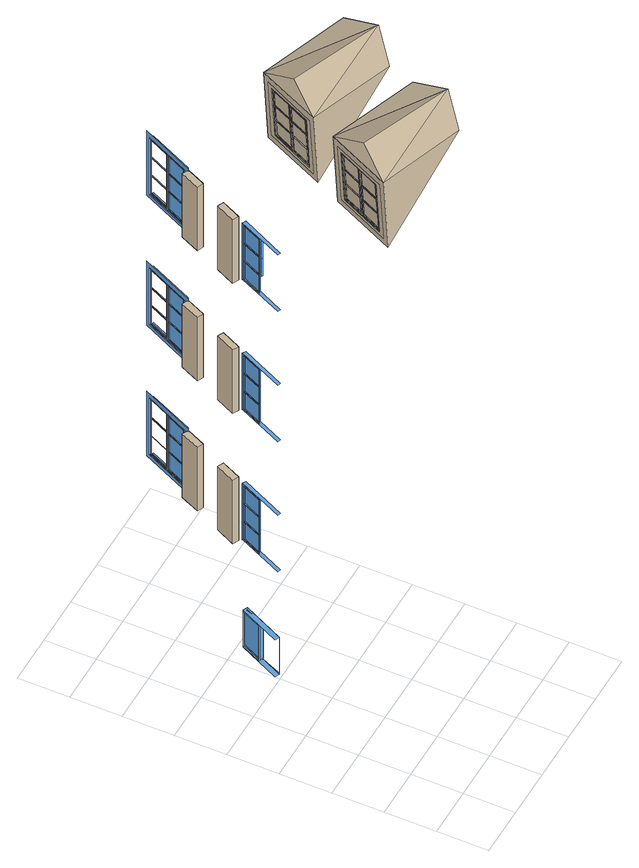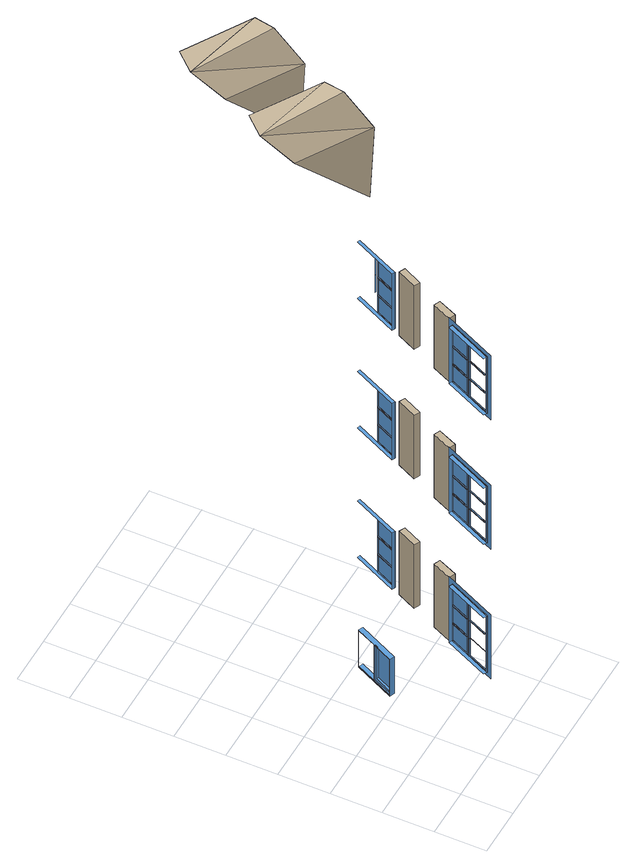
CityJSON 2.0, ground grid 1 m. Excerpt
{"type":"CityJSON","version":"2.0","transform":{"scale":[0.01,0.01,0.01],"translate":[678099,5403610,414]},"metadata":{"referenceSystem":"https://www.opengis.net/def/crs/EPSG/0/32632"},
"CityObjects":{
"building1":{"type":"Building","attributes":{"measuredHeight":18.85},"children":["building1-1","building1-2","building1-3","building1-4","building1-5","building1-6","building1-7","building1-8"],"geometry":[{"type":"MultiSurface","lod":"3","boundaries":[[[0,1,2,3]],[[4,5,6,7]],[[8,9,10,11]],[[12,13,14,15]],[[16,17,18,19]],[[20,21,22,23]],[[24,25,26,27]],[[28,29,30,31]],[[32,33,34,35]],[[36,37,38,39]],[[40,41,42,43]],[[44,45,46,47]],[[48,49,50,51]],[[52,53,54,55]],[[56,57,58,59]],[[60,61,62,63]],[[64,65,66,67]],[[68,69,70,71]],[[72,73,74,75]],[[76,77,78,79]],[[80,50,49,81]],[[82,46,45,83]],[[84,42,41,85]],[[86,62,61,87]],[[88,58,57,89]],[[90,54,53,91]],[[92,74,73,93]],[[94,70,69,95]],[[96,66,65,97]],[[98,99,100,101]],[[102,103,104,105]],[[106,107,108,109]],[[110,111,112,113]],[[114,115,116,117]],[[111,110,115,114]],[[100,99,104,103],[118,115,110,119,120,111,114,121]],[[122,123,124,125],[47,126,127,44],[128,129,40,43],[130,131,48,51]],[[132,133,134,135],[59,136,137,56],[138,139,52,55],[140,141,60,63]],[[142,143,144,145],[71,146,147,68],[148,149,64,67],[150,151,72,75]],[[47,46,152,126]],[[51,50,153,130]],[[129,154,41,40]],[[127,155,45,44]],[[43,42,156,128]],[[131,157,49,48]],[[59,58,158,136]],[[63,62,159,140]],[[139,160,53,52]],[[137,161,57,56]],[[55,54,162,138]],[[141,163,61,60]],[[71,70,164,146]],[[75,74,165,150]],[[149,166,65,64]],[[147,167,69,68]],[[67,66,168,148]],[[151,169,73,72]],[[152,46,45,155]],[[154,156,42,41]],[[157,153,50,49]],[[158,58,57,161]],[[160,162,54,53]],[[163,159,62,61]],[[164,70,69,167]],[[166,168,66,65]],[[169,165,74,73]],[[15,14,170,171]],[[172,173,13,12]],[[81,49,157,174]],[[85,41,154,175]],[[83,45,155,176]],[[87,61,163,177]],[[91,53,160,178]],[[89,57,161,179]],[[93,73,169,180]],[[97,65,166,181]],[[95,69,167,182]],[[183,153,50,80]],[[184,152,46,82]],[[185,156,42,84]],[[186,159,62,86]],[[187,158,58,88]],[[188,162,54,90]],[[189,165,74,92]],[[190,164,70,94]],[[191,168,66,96]],[[173,170,14,13],[107,192,193,108]],[[108,107,192,193]],[[109,108,193,194]],[[106,195,192,107]],[[196,194,109,106,195,197,117,116]],[[116,115,118,196]],[[197,121,114,117]],[[126,152,155,127]],[[128,156,154,129]],[[130,153,157,131]],[[136,158,161,137]],[[138,162,160,139]],[[140,159,163,141]],[[146,164,167,147]],[[148,168,166,149]],[[150,165,169,151]],[[174,157,153,183]],[[176,155,152,184]],[[175,154,156,185]],[[177,163,159,186]],[[179,161,158,187]],[[178,160,162,188]],[[180,169,165,189]],[[182,167,164,190]],[[181,166,168,191]],[[171,170,173,172]],[[198,17,22,199]],[[200,25,30,201]],[[202,33,38,203]],[[195,194,193,192]],[[99,98,105,104]],[[23,22,17,16]],[[31,30,25,24]],[[39,38,33,32]],[[196,118,121,197,195,194]],[[204,205,206,207]],[[208,209,210,211]],[[212,213,214,215]],[[216,206,205,217]],[[218,210,209,219]],[[220,214,213,221]],[[222,223,224,225]],[[226,227,228,229]],[[230,231,232,233]],[[234,235,236,237]],[[238,239,240,241]],[[242,243,244,245]],[[246,247,248,249]],[[250,251,252,253]],[[254,255,256,257]],[[258,228,227,259]],[[260,232,231,261]],[[262,224,223,263]],[[264,240,239,265]],[[266,244,243,267]],[[268,236,235,269]],[[270,252,251,271]],[[272,256,255,273]],[[274,248,247,275]],[[276,277,278,279],[225,280,281,222],[282,283,230,233],[284,285,226,229]],[[286,287,288,289],[237,290,291,234],[292,293,242,245],[294,295,238,241]],[[296,297,298,299],[249,300,301,246],[302,303,254,257],[304,305,250,253]],[[229,228,306,284]],[[225,224,307,280]],[[283,308,231,230]],[[233,232,309,282]],[[281,310,223,222]],[[285,311,227,226]],[[241,240,312,294]],[[237,236,313,290]],[[293,314,243,242]],[[245,244,315,292]],[[291,316,235,234]],[[295,317,239,238]],[[253,252,318,304]],[[249,248,319,300]],[[303,320,255,254]],[[257,256,321,302]],[[301,322,247,246]],[[305,323,251,250]],[[307,224,223,310]],[[308,309,232,231]],[[311,306,228,227]],[[313,236,235,316]],[[314,315,244,243]],[[317,312,240,239]],[[319,248,247,322]],[[320,321,256,255]],[[323,318,252,251]],[[324,306,228,258]],[[261,231,308,325]],[[326,307,224,262]],[[327,309,232,260]],[[263,223,310,328]],[[259,227,311,329]],[[330,312,240,264]],[[267,243,314,331]],[[332,313,236,268]],[[333,315,244,266]],[[269,235,316,334]],[[265,239,317,335]],[[336,318,252,270]],[[273,255,320,337]],[[338,319,248,274]],[[339,321,256,272]],[[275,247,322,340]],[[271,251,323,341]],[[282,309,308,283]],[[284,306,311,285]],[[280,307,310,281]],[[292,315,314,293]],[[294,312,317,295]],[[290,313,316,291]],[[302,321,320,303]],[[304,318,323,305]],[[300,319,322,301]],[[329,311,306,324]],[[328,310,307,326]],[[325,308,309,327]],[[335,317,312,330]],[[334,316,313,332]],[[331,314,315,333]],[[341,323,318,336]],[[340,322,319,338]],[[337,320,321,339]],[[342,343,344,345],[346,204,207,347]],[[348,349,350,351],[352,208,211,353]],[[354,355,356,357],[358,212,215,359]],[[346,360,205,204]],[[352,361,209,208]],[[358,362,213,212]],[[207,206,363,347]],[[211,210,364,353]],[[215,214,365,359]],[[360,363,206,205],[366,367,368,369],[278,277,276,279]],[[361,364,210,209],[370,371,372,373],[288,287,286,289]],[[362,365,214,213],[374,375,376,377],[298,297,296,299]],[[378,363,206,216]],[[217,205,360,379]],[[380,364,210,218]],[[219,209,361,381]],[[382,365,214,220]],[[221,213,362,383]],[[384,385,386,387]],[[388,389,390,391]],[[392,393,394,395]],[[396,397,398,399]],[[400,401,402,403]],[[404,405,406,407]],[[408,409,410,411]],[[412,413,414,415]],[[416,417,418,419]],[[420,394,393,421]],[[422,390,389,423]],[[424,386,385,425]],[[426,406,405,427]],[[428,402,401,429]],[[430,398,397,431]],[[432,418,417,433]],[[434,414,413,435]],[[436,410,409,437]],[[368,367,366,369],[391,438,439,388],[440,441,384,387],[442,443,392,395]],[[372,371,370,373],[403,444,445,400],[446,447,396,399],[448,449,404,407]],[[376,375,374,377],[415,450,451,412],[452,453,408,411],[454,455,416,419]],[[391,390,456,438]],[[395,394,457,442]],[[441,458,385,384]],[[439,459,389,388]],[[387,386,460,440]],[[443,461,393,392]],[[403,402,462,444]],[[407,406,463,448]],[[447,464,397,396]],[[445,465,401,400]],[[399,398,466,446]],[[449,467,405,404]],[[415,414,468,450]],[[419,418,469,454]],[[453,470,409,408]]],"semantics":{"surfaces":[{"type":"Window","frameMaterialClass":"Wood","frameMaterialName":"PaintedWood","paneMaterialClass":"Glass","frameMaterialUncertainty":0.5}],"values":[0,0,0,0,0,0,0,0,0,0,0,0,0,0,0,0,0,0,0,0,0,0,0,0,0,0,0,0,0,0,0,0,0,0,0,0,0,0,0,0,0,0,0,0,0,0,0,0,0,0,0,0,0,0,0,0,0,0,0,0,0,0,0,0,0,0,0,0,0,0,0,0,0,0,0,0,0,0,0,0,0,0,0,0,0,0,0,0,0,0,0,0,0,0,0,0,0,0,0,0,0,0,0,0,0,0,0,0,0,0,0,0,0,0,0,0,0,0,0,0,0,0,0,0,0,0,0,0,0,0,0,0,0,0,0,0,0,0,0,0,0,0,0,0,0,0,0,0,0,0,0,0,0,0,0,0,0,0,0,0,0,0,0,0,0,0,0,0,0,0,0,0,0,0,0,0,0,0,0,0,0,0,0,0,0,0,0,0,0,0,0,0,0,0,0,0,0,0,0,0,0,0,0,0,0,0,0,0,0,0,0,0,0,0,0,0,0,0,0,0,0,0,0,0,0,0,0,0,0,0,0,0,0,0,0,0,0,0,0,0,0,0,0,0,0,0,0,0,0,0,0,0,0,0,0,0,0,0,0,0,0,0,0,0,0]}}]},
"building1-1":{"type":"BuildingInstallation","attributes":{"relationToConstruction":"outside"},"parents":["building1"],"geometry":[{"type":"MultiSurface","lod":"3","boundaries":[[[471,472,473]],[[471,474,475]],[[476,477,478,479],[480,481,482,483]],[[484,472,485]],[[480,486,487,481]],[[484,488,474,472],[477,476,479,478]],[[483,489,486,480]],[[482,490,489,483]],[[474,471,473]],[[473,472,474]],[[475,471,485]],[[488,475,474]],[[481,487,490,482]],[[472,471,485]],[[474,471,472]],[[486,489,490,487],[491,492,493,494],[495,496,497,498]],[[499,486,489,500]],[[501,487,486,499]],[[502,490,487,501]],[[500,489,490,502]],[[493,492,491,494],[503,504,505,506],[507,508,509,510],[511,512,513,514]],[[515,516,517,518]],[[519,520,521,522]],[[523,524,516,515]],[[522,521,525,526]],[[518,517,527,528]],[[529,530,531,532]],[[532,531,533,534]],[[535,536,530,529]],[[528,527,524,523]],[[534,533,536,535]],[[537,538,520,519]],[[526,525,538,537]],[[497,496,495,498],[539,540,541,542],[543,544,545,546],[547,548,549,550]],[[551,552,553,554]],[[554,553,555,556]],[[557,558,559,560]],[[561,562,558,557]],[[556,555,563,564]],[[565,566,567,568]],[[568,567,569,570]],[[570,569,571,572]],[[560,559,573,574]],[[574,573,562,561]],[[572,571,566,565]],[[564,563,552,551]],[[571,566,567,569]],[[563,552,553,555]],[[562,558,559,573]],[[540,563,555,541]],[[544,562,573,545]],[[539,552,563,540]],[[541,555,553,542]],[[550,567,566,547]],[[543,558,562,544]],[[546,559,558,543]],[[548,571,569,549]],[[545,573,559,546]],[[549,569,567,550]],[[547,566,571,548]],[[542,553,552,539]],[[517,527,524,516]],[[531,533,536,530]],[[525,538,520,521]],[[506,536,533,503]],[[503,533,531,504]],[[509,521,520,510]],[[514,524,527,511]],[[512,517,516,513]],[[513,516,524,514]],[[505,530,536,506]],[[507,538,525,508]],[[504,531,530,505]],[[508,525,521,509]],[[511,527,517,512]],[[510,520,538,507]]]}]},
"building1-2":{"type":"BuildingInstallation","attributes":{"materialClass":"Wood","materialName":"PaintedWood","materialUncertainty":0.3,"relationToConstruction":"outside"},"parents":["building1"],"geometry":[{"type":"MultiSurface","lod":"3","boundaries":[[[575,576,577,578]],[[576,575,579,580]],[[578,577,581,582]],[[575,578,582,579]],[[582,581,580,579]],[[577,576,580,581]]]}]},
"building1-3":{"type":"BuildingInstallation","attributes":{"materialClass":"Wood","materialName":"PaintedWood","materialUncertainty":0.3,"relationToConstruction":"outside"},"parents":["building1"],"geometry":[{"type":"MultiSurface","lod":"3","boundaries":[[[583,584,585,586]],[[584,583,587,588]],[[586,585,589,590]],[[583,586,590,587]],[[590,589,588,587]],[[585,584,588,589]]]}]},
"building1-4":{"type":"BuildingInstallation","attributes":{"materialClass":"Wood","materialName":"PaintedWood","materialUncertainty":0.3,"relationToConstruction":"outside"},"parents":["building1"],"geometry":[{"type":"MultiSurface","lod":"3","boundaries":[[[591,592,593,594]],[[592,591,595,596]],[[594,593,597,598]],[[591,594,598,595]],[[598,597,596,595]],[[593,592,596,597]]]}]},
"building1-5":{"type":"BuildingInstallation","attributes":{"relationToConstruction":"outside"},"parents":["building1"],"geometry":[{"type":"MultiSurface","lod":"3","boundaries":[[[599,600,601]],[[599,602,603]],[[604,605,606,607],[608,609,610,611]],[[612,600,613]],[[608,614,615,609]],[[612,616,602,600],[605,604,607,606]],[[611,617,614,608]],[[610,618,617,611]],[[602,599,601]],[[601,600,602]],[[603,599,613]],[[616,603,602]],[[609,615,618,610]],[[600,599,613]],[[602,599,600]],[[614,617,618,615],[619,620,621,622],[623,624,625,626]],[[627,614,617,628]],[[629,615,614,627]],[[630,618,615,629]],[[628,617,618,630]],[[621,620,619,622],[631,632,633,634],[635,636,637,638],[639,640,641,642]],[[643,644,645,646]],[[647,648,649,650]],[[651,652,644,643]],[[650,649,653,654]],[[646,645,655,656]],[[657,658,659,660]],[[660,659,661,662]],[[663,664,658,657]],[[656,655,652,651]],[[662,661,664,663]],[[665,666,648,647]],[[654,653,666,665]],[[625,624,623,626],[667,668,669,670],[671,672,673,674],[675,676,677,678]],[[679,680,681,682]],[[682,681,683,684]],[[685,686,687,688]],[[689,690,686,685]],[[684,683,691,692]],[[693,694,695,696]],[[696,695,697,698]],[[698,697,699,700]],[[688,687,701,702]],[[702,701,690,689]],[[700,699,694,693]],[[692,691,680,679]],[[699,694,695,697]],[[691,680,681,683]],[[690,686,687,701]],[[668,691,683,669]],[[672,690,701,673]],[[667,680,691,668]],[[669,683,681,670]],[[678,695,694,675]],[[671,686,690,672]],[[674,687,686,671]],[[676,699,697,677]],[[673,701,687,674]],[[677,697,695,678]],[[675,694,699,676]],[[670,681,680,667]],[[645,655,652,644]],[[659,661,664,658]],[[653,666,648,649]],[[634,664,661,631]],[[631,661,659,632]],[[637,649,648,638]],[[642,652,655,639]],[[640,645,644,641]],[[641,644,652,642]],[[633,658,664,634]],[[635,666,653,636]],[[632,659,658,633]],[[636,653,649,637]],[[639,655,645,640]],[[638,648,666,635]]]}]},
"building1-6":{"type":"BuildingInstallation","attributes":{"materialClass":"Wood","materialName":"PaintedWood","materialUncertainty":0.3,"relationToConstruction":"outside"},"parents":["building1"],"geometry":[{"type":"MultiSurface","lod":"3","boundaries":[[[703,355,704,705]],[[355,703,706,707]],[[705,704,708,709]],[[703,705,709,706]],[[709,708,707,706]],[[704,355,707,708]]]}]},
"building1-7":{"type":"BuildingInstallation","attributes":{"materialClass":"Wood","materialName":"PaintedWood","materialUncertainty":0.3,"relationToConstruction":"outside"},"parents":["building1"],"geometry":[{"type":"MultiSurface","lod":"3","boundaries":[[[710,343,711,712]],[[343,710,713,714]],[[712,711,715,716]],[[710,712,716,713]],[[716,715,714,713]],[[711,343,714,715]]]}]},
"building1-8":{"type":"BuildingInstallation","attributes":{"materialClass":"Wood","materialName":"PaintedWood","materialUncertainty":0.3,"relationToConstruction":"outside"},"parents":["building1"],"geometry":[{"type":"MultiSurface","lod":"3","boundaries":[[[717,349,718,719]],[[349,717,720,721]],[[719,718,722,723]],[[717,719,723,720]],[[723,722,721,720]],[[718,349,721,722]]]}]}
},
"vertices":[
[121,444,1121],[119,445,1121],[119,445,1079],[121,444,1079],[121,444,1077],[119,445,1077],[119,445,1035],[121,444,1035],[119,450,86],[122,449,86],[122,449,172],[119,450,172],[120,452,172],[122,451,172],[122,451,86],[120,452,86],[146,489,346],[140,492,346],[99,404,346],[105,402,346],[105,402,485],[99,404,485],[140,492,485],[146,489,485],[146,489,666],[140,492,666],[99,404,666],[105,402,666],[105,402,805],[99,404,805],[140,492,805],[146,489,805],[146,489,986],[140,492,986],[99,404,986],[105,402,986],[105,402,1125],[99,404,1125],[140,492,1125],[146,489,1125],[121,451,437],[122,451,437],[122,451,395],[121,451,395],[121,451,481],[122,451,481],[122,451,439],[121,451,439],[121,451,393],[122,451,393],[122,451,351],[121,451,351],[121,451,757],[122,451,757],[122,451,715],[121,451,715],[121,451,801],[122,451,801],[122,451,759],[121,451,759],[121,451,713],[122,451,713],[122,451,671],[121,451,671],[121,451,1077],[122,451,1077],[122,451,1035],[121,451,1035],[121,451,1121],[122,451,1121],[122,451,1079],[121,451,1079],[121,451,1033],[122,451,1033],[122,451,991],[121,451,991],[126,446,90],[121,448,90],[121,448,168],[126,446,168],[124,450,351],[124,450,393],[124,450,439],[124,450,481],[124,450,395],[124,450,437],[124,450,671],[124,450,713],[124,450,759],[124,450,801],[124,450,715],[124,450,757],[124,450,991],[124,450,1033],[124,450,1079],[124,450,1121],[124,450,1035],[124,450,1077],[139,491,174],[148,487,174],[110,407,174],[101,411,174],[101,411,83],[110,407,83],[148,487,83],[139,491,83],[127,450,90],[123,452,90],[123,452,168],[127,450,168],[128,446,172],[128,446,86],[126,447,86],[126,447,172],[129,447,86],[129,447,172],[127,448,172],[127,448,86],[147,485,172],[111,408,172],[111,408,86],[147,485,86],[139,490,349],[120,450,349],[120,450,483],[139,490,483],[138,488,439],[138,488,481],[138,488,395],[138,488,437],[138,488,351],[138,488,393],[139,490,669],[120,450,669],[120,450,803],[139,490,803],[138,488,759],[138,488,801],[138,488,715],[138,488,757],[138,488,671],[138,488,713],[139,490,989],[120,450,989],[120,450,1123],[139,490,1123],[138,488,1079],[138,488,1121],[138,488,1035],[138,488,1077],[138,488,991],[138,488,1033],[139,487,439],[139,487,351],[139,487,437],[139,487,481],[139,487,395],[139,487,393],[139,487,759],[139,487,671],[139,487,757],[139,487,801],[139,487,715],[139,487,713],[139,487,1079],[139,487,991],[139,487,1077],[139,487,1121],[139,487,1035],[139,487,1033],[140,489,86],[138,490,86],[138,490,172],[140,489,172],[141,487,393],[141,487,437],[141,487,481],[141,487,713],[141,487,757],[141,487,801],[141,487,1033],[141,487,1077],[141,487,1121],[141,487,351],[141,487,439],[141,487,395],[141,487,671],[141,487,759],[141,487,715],[141,487,991],[141,487,1079],[141,487,1035],[140,488,90],[140,488,168],[145,486,168],[145,486,90],[145,486,172],[145,486,86],[139,493,346],[139,493,485],[139,493,666],[139,493,805],[139,493,986],[139,493,1125],[206,636,805],[207,636,805],[207,636,666],[206,636,666],[206,636,1125],[207,636,1125],[207,636,986],[206,636,986],[206,636,485],[207,636,485],[207,636,346],[206,636,346],[214,633,666],[214,633,805],[214,633,986],[214,633,1125],[214,633,346],[214,633,485],[209,640,801],[210,639,801],[210,639,759],[209,640,759],[209,640,713],[210,639,713],[210,639,671],[209,640,671],[209,640,757],[210,639,757],[210,639,715],[209,640,715],[209,640,1121],[210,639,1121],[210,639,1079],[209,640,1079],[209,640,1033],[210,639,1033],[210,639,991],[209,640,991],[209,640,1077],[210,639,1077],[210,639,1035],[209,640,1035],[209,640,481],[210,639,481],[210,639,439],[209,640,439],[209,640,393],[210,639,393],[210,639,351],[209,640,351],[209,640,437],[210,639,437],[210,639,395],[209,640,395],[212,639,671],[212,639,713],[212,639,715],[212,639,757],[212,639,759],[212,639,801],[212,639,991],[212,639,1033],[212,639,1035],[212,639,1077],[212,639,1079],[212,639,1121],[212,639,351],[212,639,393],[212,639,395],[212,639,437],[212,639,439],[212,639,481],[227,678,669],[208,638,669],[208,638,803],[227,678,803],[226,676,759],[226,676,801],[226,676,715],[226,676,757],[226,676,671],[226,676,713],[227,678,989],[208,638,989],[208,638,1123],[227,678,1123],[226,676,1079],[226,676,1121],[226,676,1035],[226,676,1077],[226,676,991],[226,676,1033],[227,678,349],[208,638,349],[208,638,483],[227,678,483],[226,676,439],[226,676,481],[226,676,395],[226,676,437],[226,676,351],[226,676,393],[227,676,671],[227,676,759],[227,676,757],[227,676,715],[227,676,801],[227,676,713],[227,676,991],[227,676,1079],[227,676,1077],[227,676,1035],[227,676,1121],[227,676,1033],[227,676,351],[227,676,439],[227,676,437],[227,676,395],[227,676,481],[227,676,393],[229,675,671],[229,675,757],[229,675,759],[229,675,715],[229,675,801],[229,675,713],[229,675,991],[229,675,1077],[229,675,1079],[229,675,1035],[229,675,1121],[229,675,1033],[229,675,351],[229,675,437],[229,675,439],[229,675,395],[229,675,481],[229,675,393],[251,732,657],[202,627,657],[202,627,815],[251,732,815],[247,724,805],[247,724,666],[251,732,977],[202,627,977],[202,627,1135],[251,732,1135],[247,724,1125],[247,724,986],[251,732,337],[202,627,337],[202,627,495],[251,732,495],[247,724,485],[247,724,346],[248,723,805],[248,723,1125],[248,723,485],[248,723,666],[248,723,986],[248,723,346],[228,681,803],[228,681,669],[247,721,669],[247,721,803],[228,681,1123],[228,681,989],[247,721,989],[247,721,1123],[228,681,483],[228,681,349],[247,721,349],[247,721,483],[254,720,666],[254,720,805],[254,720,986],[254,720,1125],[254,720,346],[254,720,485],[229,682,757],[230,682,757],[230,682,715],[229,682,715],[229,682,801],[230,682,801],[230,682,759],[229,682,759],[229,682,713],[230,682,713],[230,682,671],[229,682,671],[229,682,1077],[230,682,1077],[230,682,1035],[229,682,1035],[229,682,1121],[230,682,1121],[230,682,1079],[229,682,1079],[229,682,1033],[230,682,1033],[230,682,991],[229,682,991],[229,682,437],[230,682,437],[230,682,395],[229,682,395],[229,682,481],[230,682,481],[230,682,439],[229,682,439],[229,682,393],[230,682,393],[230,682,351],[229,682,351],[232,681,671],[232,681,713],[232,681,759],[232,681,801],[232,681,715],[232,681,757],[232,681,991],[232,681,1033],[232,681,1079],[232,681,1121],[232,681,1035],[232,681,1077],[232,681,351],[232,681,393],[232,681,439],[232,681,481],[232,681,395],[232,681,437],[246,719,759],[246,719,801],[246,719,715],[246,719,757],[246,719,671],[246,719,713],[246,719,1079],[246,719,1121],[246,719,1035],[246,719,1077],[246,719,991],[246,719,1033],[246,719,439],[246,719,481],[246,719,395],[246,719,437],[246,719,351],[246,719,393],[247,718,759],[247,718,671],[247,718,757],[247,718,801],[247,718,715],[247,718,713],[247,718,1079],[247,718,991],[247,718,1077],[247,718,1121],[247,718,1035],[247,718,1033],[247,718,439],[247,718,351],[247,718,437],
[227,144,1537],[80,289,1489],[59,219,1525],[21,163,1489],[170,94,1511],[84,275,1337],[34,170,1337],[27,174,1473],[76,279,1473],[72,270,1465],[31,182,1465],[38,179,1345],[79,267,1345],[89,285,1324],[236,216,1512],[73,270,1465],[32,182,1465],[30,159,1324],[80,267,1345],[39,179,1345],[54,227,1463],[60,224,1348],[79,264,1348],[72,267,1463],[34,184,1463],[40,182,1348],[59,221,1348],[52,224,1463],[80,266,1467],[87,263,1347],[39,179,1467],[46,176,1347],[57,228,1425],[74,264,1425],[72,265,1461],[55,229,1461],[76,263,1387],[74,264,1423],[57,228,1423],[59,227,1387],[78,262,1349],[76,263,1386],[59,227,1386],[61,226,1349],[62,225,1386],[60,226,1386],[77,263,1386],[79,262,1386],[62,225,1388],[60,226,1388],[58,227,1424],[60,226,1424],[64,224,1350],[62,225,1350],[75,264,1424],[77,263,1424],[79,262,1350],[81,261,1350],[75,264,1462],[73,265,1461],[75,264,1425],[76,263,1426],[58,227,1425],[59,226,1426],[57,227,1462],[56,228,1461],[79,262,1388],[77,263,1388],[37,185,1425],[54,222,1425],[52,222,1461],[35,186,1461],[56,221,1387],[54,222,1423],[37,185,1423],[39,184,1387],[58,220,1349],[56,221,1386],[39,184,1386],[41,183,1349],[40,184,1426],[38,185,1425],[36,186,1461],[38,185,1462],[53,222,1461],[55,221,1462],[59,219,1388],[57,220,1388],[40,184,1388],[42,183,1388],[57,220,1424],[55,221,1424],[55,221,1425],[57,220,1426],[61,218,1350],[59,219,1350],[42,183,1350],[44,182,1350],[40,184,1386],[42,183,1386],[57,220,1386],[59,219,1386],[38,185,1424],[40,184,1424],
[143,501,337],[161,539,337],[161,539,493],[143,501,493],[131,507,337],[149,545,337],[149,545,493],[131,507,493],
[143,501,657],[161,539,657],[161,539,813],[143,501,813],[131,507,657],[149,545,657],[149,545,813],[131,507,813],
[143,501,977],[161,539,977],[161,539,1133],[143,501,1133],[131,507,977],[149,545,977],[149,545,1133],[131,507,1133],
[308,318,1537],[161,463,1489],[140,394,1525],[103,338,1489],[251,268,1511],[165,450,1337],[116,345,1337],[108,348,1473],[158,453,1473],[154,444,1465],[113,357,1465],[120,354,1345],[161,441,1345],[170,459,1324],[318,390,1512],[155,444,1465],[114,356,1465],[112,334,1324],[162,441,1345],[121,353,1345],[135,401,1463],[142,398,1348],[160,438,1348],[154,441,1463],[115,359,1463],[122,356,1348],[140,396,1348],[134,399,1463],[162,441,1467],[168,438,1347],[121,353,1467],[127,350,1347],[138,402,1425],[155,439,1425],[153,439,1461],[136,403,1461],[157,438,1387],[155,438,1423],[138,402,1423],[140,401,1387],[159,437,1349],[157,438,1386],[140,401,1386],[142,400,1349],[143,400,1386],[141,401,1386],[158,437,1386],[160,436,1386],[143,400,1388],[141,401,1388],[139,402,1424],[141,401,1424],[145,399,1350],[143,400,1350],[156,438,1424],[158,437,1424],[160,436,1350],[162,435,1350],[156,438,1462],[154,439,1461],[156,438,1425],[158,437,1426],[139,402,1425],[141,401,1426],[139,402,1462],[137,403,1461],[160,436,1388],[158,437,1388],[118,360,1425],[135,396,1425],[133,397,1461],[116,361,1461],[137,395,1387],[135,396,1423],[118,360,1423],[120,359,1387],[139,394,1349],[138,395,1386],[120,359,1386],[122,358,1349],[121,358,1426],[119,359,1425],[117,360,1461],[119,359,1462],[134,396,1461],[136,396,1462],[140,394,1388],[138,395,1388],[121,358,1388],[123,357,1388],[138,395,1424],[136,396,1424],[136,396,1425],[138,395,1426],[142,393,1350],[140,394,1350],[123,357,1350],[125,356,1350],[121,358,1386],[123,357,1386],[139,395,1386],[140,394,1386],[119,359,1424],[121,358,1424],
[185,590,337],[202,627,493],[185,590,493],[173,595,337],[190,633,337],[190,633,493],[173,595,493],
[185,590,657],[202,627,813],[185,590,813],[173,595,657],[190,633,657],[190,633,813],[173,595,813],
[185,590,977],[202,627,1133],[185,590,1133],[173,595,977],[190,633,977],[190,633,1133],[173,595,1133]
]}
